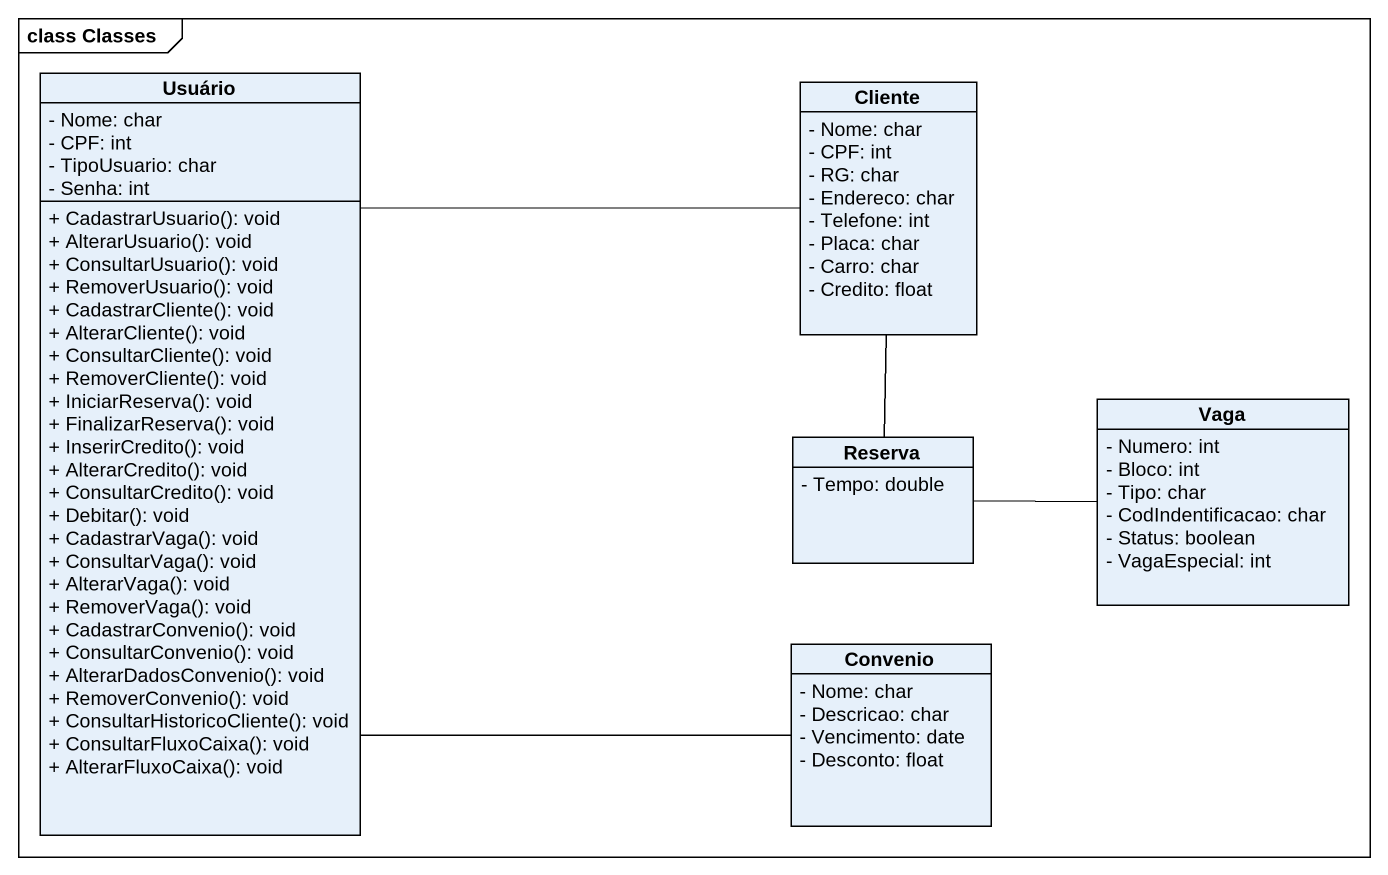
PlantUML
@startuml
mainframe class Classes
hide circle
hide empty members
skinparam classAttributeIconSize 0
class Usuário {
  - Nome: char
  - CPF: int
  - TipoUsuario: char
  - Senha: int
  + CadastrarUsuario(): void
  + AlterarUsuario(): void
  + ConsultarUsuario(): void
  + RemoverUsuario(): void
  + CadastrarCliente(): void
  + AlterarCliente(): void
  + ConsultarCliente(): void
  + RemoverCliente(): void
  + IniciarReserva(): void
  + FinalizarReserva(): void
  + InserirCredito(): void
  + AlterarCredito(): void
  + ConsultarCredito(): void
  + Debitar(): void
  + CadastrarVaga(): void
  + ConsultarVaga(): void
  + AlterarVaga(): void
  + RemoverVaga(): void
  + CadastrarConvenio(): void
  + ConsultarConvenio(): void
  + AlterarDadosConvenio(): void
  + RemoverConvenio(): void
  + ConsultarHistoricoCliente(): void
  + ConsultarFluxoCaixa(): void
  + AlterarFluxoCaixa(): void
}
class Cliente {
  - Nome: char
  - CPF: int
  - RG: char
  - Endereco: char
  - Telefone: int
  - Placa: char
  - Carro: char
  - Credito: float
}
class Vaga {
  - Numero: int
  - Bloco: int
  - Tipo: char
  - CodIndentificacao: char
  - Status: boolean
  - VagaEspecial: int
}
class Reserva {
  - Tempo: double
}
class Convenio {
  - Nome: char
  - Descricao: char
  - Vencimento: date
  - Desconto: float
}
Usuário -right- Cliente
Vaga -left- Reserva
Reserva -up- Cliente
Convenio -left- Usuário
@enduml
